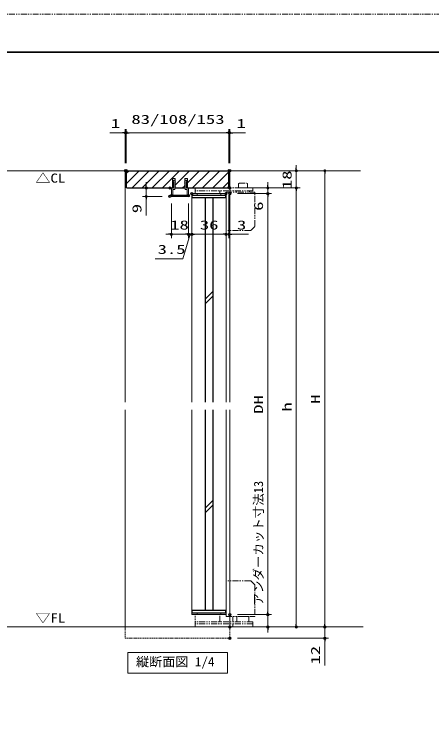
# Model space of a CAD drawing. Units: millimetres, scale not verified. Extents: x -1306 to 1306, y -607 to 607.
# Drawn here: x -789 to -349, y -159 to 594 of the extents above; entities that cross this region are included whole.
import ezdxf
from ezdxf.enums import TextEntityAlignment as Align

# ---------------------------------------------------------------- set-up
doc = ezdxf.new("R2010")
doc.units = ezdxf.units.MM
doc.header["$LTSCALE"] = 5
doc.header["$PDMODE"] = 32
doc.header["$PDSIZE"] = 2.5
doc.linetypes.add('USER1', pattern=[2.5, 1.25, -0.25, 0.25, -0.25, 0.25, -0.25])
doc.linetypes.add('USER2', pattern=[0.375, 0.25, -0.125])
for name, color, linetype, lineweight in [('0-1_線(白)', 7, 'Continuous', 30), ('0-2_線(水)', 4, 'Continuous', 9), ('0-3_線(黄)', 2, 'Continuous', 15), ('0-6_寸法線', 3, 'Continuous', 13), ('0-7_0', 3, 'Continuous', 25), ('0-8_DEFPOINTS', 7, 'Continuous', 5), ('0-9_ハッチング', 6, 'Continuous', 9), ('0-B_陰線', 1, 'USER1', 9), ('0-C_点線(黄)', 2, 'USER2', 15), ('0-D_図面枠', 7, 'Continuous', 35)]:
    doc.layers.add(name, color=color, linetype=linetype, lineweight=lineweight)
doc.styles.add('ＭＳ ゴシック', font='')
doc.styles.get('ＭＳ ゴシック').set_extended_font_data('MS Gothic')

# ---------------------------------------------------------------- blocks, each defined once
blk = doc.blocks.new('_DOT')
at = {"layer": '0-7_0'}
blk.add_line((-2.5, 0), (-5, 0), dxfattribs=at)
for points in [[(0, 0), (-2.5, 0), (-2.48, 0.313)], [(0, 0), (-2.48, -0.313), (-2.5, 0)], [(0, 0), (-2.48, 0.313), (-2.421, 0.622)], [(0, 0), (-2.421, -0.622), (-2.48, -0.313)], [(0, 0), (-2.421, 0.622), (-2.324, 0.92)], [(0, 0), (-2.324, -0.92), (-2.421, -0.622)], [(0, 0), (-2.324, 0.92), (-2.191, 1.204)], [(0, 0), (-2.191, -1.204), (-2.324, -0.92)], [(0, 0), (-2.191, 1.204), (-2.023, 1.469)], [(0, 0), (-2.023, -1.469), (-2.191, -1.204)], [(0, 0), (-2.023, 1.469), (-1.822, 1.711)], [(0, 0), (-1.822, -1.711), (-2.023, -1.469)], [(0, 0), (-1.822, 1.711), (-1.594, 1.926)], [(0, 0), (-1.594, -1.926), (-1.822, -1.711)], [(0, 0), (-1.594, 1.926), (-1.34, 2.111)], [(0, 0), (-1.34, -2.111), (-1.594, -1.926)], [(0, 0), (-1.34, 2.111), (-1.064, 2.262)], [(0, 0), (-1.064, -2.262), (-1.34, -2.111)], [(0, 0), (-1.064, 2.262), (-0.773, 2.378)], [(0, 0), (-0.773, -2.378), (-1.064, -2.262)], [(0, 0), (-0.773, 2.378), (-0.468, 2.456)], [(0, 0), (-0.468, -2.456), (-0.773, -2.378)], [(0, 0), (-0.468, 2.456), (-0.157, 2.495)], [(0, 0), (-0.157, -2.495), (-0.468, -2.456)], [(0, 0), (-0.157, 2.495), (0.157, 2.495)], [(0, 0), (0.157, -2.495), (-0.157, -2.495)], [(0, 0), (0.157, 2.495), (0.468, 2.456)], [(0, 0), (0.468, 2.456), (0.773, 2.378)], [(0, 0), (0.773, 2.378), (1.064, 2.262)], [(0, 0), (1.064, 2.262), (1.34, 2.111)], [(0, 0), (1.34, 2.111), (1.594, 1.926)], [(0, 0), (1.594, 1.926), (1.822, 1.711)], [(0, 0), (1.822, 1.711), (2.023, 1.469)], [(0, 0), (2.023, 1.469), (2.191, 1.204)], [(0, 0), (2.191, 1.204), (2.324, 0.92)], [(0, 0), (2.324, 0.92), (2.421, 0.622)], [(0, 0), (2.421, 0.622), (2.48, 0.313)], [(0, 0), (2.48, 0.313), (2.5, 0)], [(0, 0), (0.468, -2.456), (0.157, -2.495)], [(0, 0), (0.773, -2.378), (0.468, -2.456)], [(0, 0), (1.064, -2.262), (0.773, -2.378)], [(0, 0), (1.34, -2.111), (1.064, -2.262)], [(0, 0), (1.594, -1.926), (1.34, -2.111)], [(0, 0), (1.822, -1.711), (1.594, -1.926)], [(0, 0), (2.023, -1.469), (1.822, -1.711)], [(0, 0), (2.191, -1.204), (2.023, -1.469)], [(0, 0), (2.324, -0.92), (2.191, -1.204)], [(0, 0), (2.421, -0.622), (2.324, -0.92)], [(0, 0), (2.48, -0.313), (2.421, -0.622)], [(0, 0), (2.5, 0), (2.48, -0.313)]]:
    blk.add_solid(points, dxfattribs=at)

msp = doc.modelspace()

# ---------------------------------------------------------------- linework, layer by layer
at = {"layer": '0-1_線(白)'}
for p, q in [((-670.773, 429.285), (-670.773, 411.785)), ((-670.773, 429.285), (-562.773, 429.285)), ((-562.773, 411.785), (-562.773, 429.285)), ((-670.273, 411.285), (-670.773, 411.785)), ((-670.273, 411.285), (-622.273, 411.285)), ((-619.273, 411.285), (-609.273, 411.285)), ((-606.273, 411.285), (-563.273, 411.285)), ((-562.773, 411.785), (-563.273, 411.285)), ((-562.773, 411.785), (-563.273, 411.285)), ((-587.473, 185.866), (-587.473, 400.785)), ((-579.473, 185.866), (-579.473, 400.785)), ((-587.473, -33.215), (-587.473, 177.866)), ((-579.473, -33.215), (-579.473, 177.866))]:
    msp.add_line(p, q, dxfattribs=at)
for points in [[(-601.273, 403.785), (-566.273, 403.785), (-566.273, 400.785), (-601.273, 400.785)], [(-601.273, -33.215), (-566.273, -33.215), (-566.273, -36.215), (-601.273, -36.215)]]:
    msp.add_lwpolyline(points, close=True, dxfattribs=at)
at = {"layer": '0-2_線(水)'}
for p, q in [((-671.773, 429.285), (-671.773, 185.866)), ((-561.773, 429.285), (-561.773, 185.866)), ((-601.773, 405.285), (-565.773, 405.285)), ((-601.773, 185.866), (-601.773, 405.285)), ((-596.273, 405.285), (-596.273, 403.785)), ((-571.273, 405.285), (-571.273, 403.785)), ((-565.773, 185.866), (-565.773, 405.285)), ((-579.473, 302.69), (-587.473, 294.69)), ((-579.473, 297.69), (-587.473, 289.69)), ((-671.773, 177.866), (-671.773, -50.715)), ((-601.773, -37.715), (-601.773, 177.866)), ((-565.773, -37.715), (-565.773, 177.866)), ((-561.773, 177.866), (-561.773, -50.715)), ((-579.473, 82.657), (-587.473, 74.657)), ((-579.473, 77.657), (-587.473, 69.657)), ((-596.273, -36.215), (-596.273, -37.715)), ((-571.273, -36.215), (-571.273, -37.715)), ((-565.773, -37.715), (-601.773, -37.715))]:
    msp.add_line(p, q, dxfattribs=at)
at = {"layer": '0-3_線(黄)'}
for p, q in [((-1201.15, 429.285), (-424.127, 429.285)), ((-1201.15, -50.715), (-421.281, -50.715))]:
    msp.add_line(p, q, dxfattribs=at)
msp.add_lwpolyline([(-669.194, -77.72), (-564.352, -77.72), (-564.352, -99.554), (-669.194, -99.554)], close=True, dxfattribs=at)
at = {"layer": '0-6_寸法線'}
for p, q in [((-674.773, 469.285), (-688.154, 469.285)), ((-671.773, 437.285), (-671.773, 473.285)), ((-670.773, 469.285), (-671.773, 469.285)), ((-670.773, 437.285), (-670.773, 473.285)), ((-670.773, 437.285), (-670.773, 473.285)), ((-667.773, 469.285), (-565.773, 469.285)), ((-667.773, 469.285), (-664.773, 469.285)), ((-565.773, 469.285), (-568.773, 469.285)), ((-562.773, 437.285), (-562.773, 473.285)), ((-562.773, 437.285), (-562.773, 473.285)), ((-562.773, 469.285), (-561.773, 469.285)), ((-561.773, 437.285), (-561.773, 473.285)), ((-558.773, 469.285), (-545.392, 469.285)), ((-553.773, 429.285), (-457.773, 429.285)), ((-553.773, 429.285), (-487.773, 429.285)), ((-491.773, 432.285), (-491.773, 435.285)), ((-491.773, 429.285), (-491.773, 411.285)), ((-461.773, 426.285), (-461.773, -47.715)), ((-649.773, 414.285), (-649.773, 417.285)), ((-620.723, 419.285), (-621.823, 417.796)), ((-621.823, 417.796), (-621.073, 417.796)), ((-621.073, 417.296), (-621.823, 416.496)), ((-621.823, 416.496), (-621.073, 416.496)), ((-621.073, 415.996), (-621.823, 415.196)), ((-621.823, 415.196), (-621.073, 415.196)), ((-621.073, 414.696), (-621.823, 413.896)), ((-621.073, 417.796), (-621.073, 417.296)), ((-621.073, 416.496), (-621.073, 415.996)), ((-621.073, 415.196), (-621.073, 414.696)), ((-620.123, 419.284), (-620.723, 419.285)), ((-620.123, 419.284), (-619.023, 417.796)), ((-619.773, 417.796), (-619.773, 417.296)), ((-619.023, 417.796), (-619.773, 417.796)), ((-619.773, 417.296), (-619.023, 416.496)), ((-619.773, 416.496), (-619.773, 415.996)), ((-619.023, 416.496), (-619.773, 416.496)), ((-619.773, 415.996), (-619.023, 415.196)), ((-619.773, 415.196), (-619.773, 414.696)), ((-619.023, 415.196), (-619.773, 415.196)), ((-619.773, 414.696), (-619.023, 413.896)), ((-608.423, 419.284), (-609.523, 417.796)), ((-609.523, 417.796), (-608.773, 417.796)), ((-608.773, 417.296), (-609.523, 416.496)), ((-609.523, 416.496), (-608.773, 416.496)), ((-608.773, 415.996), (-609.523, 415.196)), ((-609.523, 415.196), (-608.773, 415.196)), ((-608.773, 414.696), (-609.523, 413.896)), ((-608.773, 417.796), (-608.773, 417.296)), ((-608.773, 416.496), (-608.773, 415.996)), ((-608.773, 415.196), (-608.773, 414.696)), ((-608.423, 419.284), (-607.823, 419.285)), ((-607.823, 419.285), (-606.723, 417.796)), ((-607.473, 417.796), (-607.473, 417.296)), ((-606.723, 417.796), (-607.473, 417.796)), ((-607.473, 417.296), (-606.723, 416.496)), ((-607.473, 416.496), (-607.473, 415.996)), ((-606.723, 416.496), (-607.473, 416.496)), ((-607.473, 415.996), (-606.723, 415.196)), ((-607.473, 415.196), (-607.473, 414.696)), ((-606.723, 415.196), (-607.473, 415.196)), ((-607.473, 414.696), (-606.723, 413.896)), ((-521.773, 414.285), (-521.773, 417.285)), ((-632.773, 411.285), (-653.773, 411.285)), ((-649.773, 411.285), (-649.773, 402.289)), ((-623.273, 410.985), (-623.273, 402.985)), ((-623.123, 410.985), (-623.123, 402.985)), ((-621.073, 410.979), (-622.967, 411.135)), ((-621.471, 411.225), (-622.961, 411.285)), ((-621.823, 413.896), (-621.073, 413.896)), ((-619.773, 409.574), (-621.773, 409.736)), ((-621.773, 409.736), (-621.773, 403.785)), ((-621.073, 413.896), (-621.073, 410.979)), ((-619.773, 413.896), (-619.773, 413.109)), ((-619.023, 413.896), (-619.773, 413.896)), ((-619.118, 412.293), (-619.773, 413.109)), ((-619.773, 412.293), (-619.773, 409.569)), ((-619.766, 412.293), (-619.118, 412.293)), ((-609.523, 413.896), (-608.773, 413.896)), ((-609.427, 412.293), (-608.773, 413.109)), ((-608.78, 412.293), (-609.427, 412.293)), ((-608.773, 413.896), (-608.773, 413.109)), ((-608.773, 412.293), (-608.773, 409.569)), ((-608.773, 409.569), (-606.773, 409.736)), ((-607.473, 413.896), (-607.473, 410.979)), ((-606.723, 413.896), (-607.473, 413.896)), ((-607.473, 410.979), (-605.579, 411.135)), ((-606.075, 411.225), (-605.585, 411.285)), ((-605.423, 410.985), (-605.423, 402.985)), ((-605.273, 410.985), (-605.273, 402.985)), ((-553.773, 411.285), (-487.773, 411.285)), ((-553.773, 411.285), (-487.773, 411.285)), ((-553.773, 411.285), (-517.773, 411.285)), ((-521.773, 411.285), (-521.773, 405.285)), ((-491.773, 408.285), (-491.773, 405.285)), ((-491.773, 408.285), (-491.773, -47.715)), ((-633.073, 402.289), (-653.773, 402.289)), ((-649.773, 399.289), (-649.773, 382.098)), ((-605.973, 402.435), (-622.573, 402.435)), ((-605.973, 402.285), (-622.573, 402.285)), ((-562.773, 403.785), (-562.773, 358.435)), ((-553.773, 405.285), (-517.773, 405.285)), ((-553.773, 405.285), (-517.773, 405.285)), ((-521.773, 402.285), (-521.773, 385.094)), ((-521.773, 402.285), (-521.773, -34.715)), ((-623.273, 394.985), (-623.273, 358.435)), ((-605.273, 394.985), (-605.273, 358.435)), ((-605.273, 394.985), (-605.273, 358.435)), ((-601.773, 397.285), (-601.773, 358.435)), ((-601.773, 397.285), (-601.773, 358.435)), ((-565.773, 397.285), (-565.773, 358.435)), ((-565.773, 397.285), (-565.773, 358.435)), ((-626.273, 362.435), (-629.273, 362.435)), ((-605.273, 362.435), (-623.273, 362.435)), ((-608.273, 362.435), (-611.273, 362.435)), ((-601.773, 362.435), (-605.273, 362.435)), ((-601.773, 362.435), (-605.273, 362.435)), ((-602.273, 362.435), (-599.273, 362.435)), ((-598.773, 362.435), (-595.773, 362.435)), ((-568.773, 362.435), (-598.773, 362.435)), ((-568.773, 362.435), (-571.773, 362.435)), ((-565.773, 362.435), (-562.773, 362.435)), ((-559.773, 362.435), (-542.106, 362.435)), ((-521.773, -34.715), (-521.773, 101.904)), ((-553.773, -37.715), (-517.773, -37.715)), ((-553.773, -37.715), (-517.773, -37.715)), ((-521.773, -50.715), (-521.773, -37.715)), ((-461.773, -47.715), (-461.773, -44.715)), ((-553.773, -50.715), (-457.773, -50.715)), ((-553.773, -50.715), (-487.773, -50.715)), ((-553.773, -50.715), (-457.773, -50.715)), ((-553.773, -50.715), (-517.773, -50.715)), ((-461.773, -50.715), (-461.773, -62.715)), ((-521.773, -53.715), (-521.773, -56.715)), ((-553.773, -62.715), (-457.773, -62.715)), ((-461.773, -65.715), (-461.773, -91.477))]:
    msp.add_line(p, q, dxfattribs=at)
for points in [[(-622.273, 411.285), (-622.273, 421.285), (-619.273, 421.285), (-619.273, 411.285)], [(-609.273, 411.285), (-609.273, 421.285), (-606.273, 421.285), (-606.273, 411.285)], [(-606.773, 409.736), (-606.773, 403.785), (-621.773, 403.785)], [(-603.523, 362.435), (-611.387, 336.78), (-640.339, 336.78)]]:
    msp.add_lwpolyline(points, dxfattribs=at)
for centre, radius, start, end in [((-622.973, 410.985), 0.3, 87.72528, 180), ((-622.973, 410.985), 0.15, 87.72528, 180), ((-605.573, 410.985), 0.3, 0, 92.27472), ((-605.573, 410.985), 0.15, 0, 92.27472), ((-622.573, 402.985), 0.7, 180, 270), ((-622.573, 402.985), 0.55, 180, 270), ((-605.973, 402.985), 0.55, 270, 0), ((-605.973, 402.985), 0.7, 270, 0)]:
    msp.add_arc(centre, radius, start, end, dxfattribs=at)
at = {"layer": '0-8_DEFPOINTS'}
for p in [(-670.773, 469.285), (-562.773, 469.285), (-671.773, 429.285), (-670.773, 429.285), (-562.773, 429.285), (-561.773, 429.285), (-561.773, 429.285), (-649.773, 411.285), (-624.773, 411.285), (-562.773, 411.785), (-561.773, 411.285), (-491.773, 411.285), (-625.073, 402.289), (-623.273, 402.985), (-605.273, 402.985), (-601.773, 405.285), (-565.773, 405.285), (-561.773, 405.285), (-521.773, 405.285), (-623.273, 362.435), (-605.273, 362.435), (-601.773, 362.435), (-565.773, 362.435), (-561.773, -37.715), (-521.773, -37.715), (-561.773, -50.715), (-521.773, -50.715), (-491.773, -50.715), (-461.773, -50.715), (-561.773, -62.715), (-461.773, -62.715)]:
    msp.add_point(p, dxfattribs=at)
at = {"layer": '0-9_ハッチング'}
for p, q in [((-670.773, 426.333), (-667.821, 429.285)), ((-670.773, 415.726), (-657.215, 429.285)), ((-664.608, 411.285), (-646.608, 429.285)), ((-654.001, 411.285), (-636.001, 429.285)), ((-643.395, 411.285), (-625.395, 429.285)), ((-632.788, 411.285), (-614.788, 429.285)), ((-619.074, 414.392), (-604.182, 429.285)), ((-606.273, 416.587), (-593.575, 429.285)), ((-600.968, 411.285), (-582.968, 429.285)), ((-590.362, 411.285), (-572.362, 429.285)), ((-579.755, 411.285), (-562.773, 428.267)), ((-569.149, 411.285), (-562.773, 417.66)), ((-611.575, 411.285), (-609.273, 413.587))]:
    msp.add_line(p, q, dxfattribs=at)
at = {"layer": '0-B_陰線', "color": 4}
msp.add_line((387.036, 594), (-1292.964, 594), dxfattribs=at)
at = {"layer": '0-B_陰線'}
for p, q in [((-552.813, 415.065), (-552.813, 411.285)), ((-551.733, 416.145), (-544.173, 416.145)), ((-543.093, 415.065), (-543.093, 411.285)), ((-537.7, 408.045), (-598.18, 408.045)), ((-572.26, 408.045), (-572.26, 405.285)), ((-565.78, 406.965), (-535.425, 406.965)), ((-565.773, 406.965), (-565.773, 366.465)), ((-554.973, 408.045), (-554.973, 406.965)), ((-540.933, 408.045), (-540.933, 406.965)), ((-537.7, 411.285), (-537.7, 408.045)), ((-535.425, 371.232), (-535.425, 406.965)), ((-539.429, 366.781), (-535.741, 370.468)), ((-540.192, 366.465), (-565.78, 366.465)), ((-540.185, -2.115), (-565.773, -2.115)), ((-565.766, -39.915), (-565.766, -2.115)), ((-539.421, -2.432), (-535.734, -6.119)), ((-535.418, -6.883), (-535.418, -39.915)), ((-598.173, -50.715), (-598.173, -37.715)), ((-572.253, -45.353), (-572.253, -37.715)), ((-565.773, -39.915), (-535.418, -39.915)), ((-558.67, -39.915), (-558.67, -45.353)), ((-541.628, -39.915), (-541.628, -45.353)), ((-537.693, -47.475), (-598.173, -47.475)), ((-558.67, -47.475), (-558.67, -50.715))]:
    msp.add_line(p, q, dxfattribs=at)
for points in [[(-537.7, 411.285), (-598.18, 411.285), (-598.18, 405.285)], [(-541.628, -39.915), (-554.264, -39.915), (-554.264, -45.353)], [(-537.693, -50.715), (-537.693, -45.353), (-598.173, -45.353)]]:
    msp.add_lwpolyline(points, dxfattribs=at)
for centre, start, end in [((-551.733, 415.065), 90, 180), ((-544.173, 415.065), 0, 90), ((-536.505, 371.232), 315, 0), ((-540.192, 367.545), 270, 315), ((-540.185, -3.195), 45, 90), ((-536.498, -6.883), 0, 45)]:
    msp.add_arc(centre, 1.08, start, end, dxfattribs=at)
at = {"layer": '0-C_点線(黄)'}
for p, q in [((-671.773, -50.715), (-671.773, -62.715)), ((-561.773, -50.715), (-561.773, -62.715)), ((-671.773, -62.715), (-561.773, -62.715))]:
    msp.add_line(p, q, dxfattribs=at)
at = {"layer": '0-D_図面枠'}
msp.add_lwpolyline([(-1252.964, -554), (347.036, -554), (347.036, 554), (-1252.964, 554)], close=True, dxfattribs=at)

# ---------------------------------------------------------------- block references
at = {"layer": '0-6_寸法線', "xscale": 0.6, "yscale": 0.6}
for p in [(-671.773, 469.285), (-562.773, 469.285), (-562.773, 469.285), (-623.273, 362.435), (-605.273, 362.435), (-565.773, 362.435), (-565.773, 362.435)]:
    msp.add_blockref('_DOT', p, dxfattribs=at)
for p, rotation in [((-670.773, 469.285), 180), ((-670.773, 469.285), 180), ((-561.773, 469.285), 180), ((-491.773, 429.285), 270), ((-461.773, 429.285), 90), ((-649.773, 411.285), 270), ((-521.773, 411.285), 270), ((-521.773, 405.285), 90), ((-521.773, 405.285), 90), ((-491.773, 411.285), 90), ((-491.773, 411.285), 90), ((-649.773, 402.289), 90), ((-605.273, 362.435), 180), ((-601.773, 362.435), 180), ((-601.773, 362.435), 180), ((-562.773, 362.435), 180), ((-521.773, -37.715), 270), ((-521.773, -37.715), 270), ((-521.773, -50.715), 90), ((-491.773, -50.715), 270), ((-461.773, -50.715), 270), ((-461.773, -50.715), 270), ((-461.773, -62.715), 90)]:
    msp.add_blockref('_DOT', p, dxfattribs=dict(at, rotation=rotation))

# ---------------------------------------------------------------- texts
at = {"layer": '0-3_線(黄)', "style": 'ＭＳ ゴシック'}
for s, width, p in [('△CL', 1.2, (-766.325, 413.916)), ('▽FL', 1.2, (-766.294, -49.047)), ('縦断面図 1/4', 1.05, (-660.5, -95.098))]:
    msp.add_text(s, height=9.621, dxfattribs=dict(at, width=width)).set_placement(p, align=Align.BOTTOM_LEFT)
at = {"layer": '0-6_寸法線', "style": 'ＭＳ ゴシック', "width": 1.5}
for s, p in [('1', (-687.011, 471.434)), ('83/108/153', (-665.344, 475.72)), ('1', (-554.63, 471.434)), ('18', (-624.511, 364.584)), ('36', (-593.297, 364.584)), ('3', (-554.201, 364.584)), ('3.5', (-637.768, 338.93))]:
    msp.add_text(s, height=9.604, dxfattribs=at).set_placement(p, align=Align.BOTTOM_LEFT)
for s, p in [('18', (-493.923, 410.046)), ('9', (-651.923, 384.67)), ('6', (-523.923, 387.189)), ('DH', (-523.923, 173.546)), ('H', (-463.923, 184.046)), ('h', (-493.923, 175.761)), ('12', (-463.923, -90.334))]:
    msp.add_text(s, height=9.604, rotation=90, dxfattribs=at).set_placement(p, align=Align.BOTTOM_LEFT)
at = {"layer": '0-6_寸法線', "style": 'ＭＳ ゴシック'}
msp.add_text('アンダーカット寸法13', height=9.621, rotation=90, dxfattribs=at).set_placement((-523.923, -28.198), align=Align.BOTTOM_LEFT)

doc.saveas('drawing.dxf')
